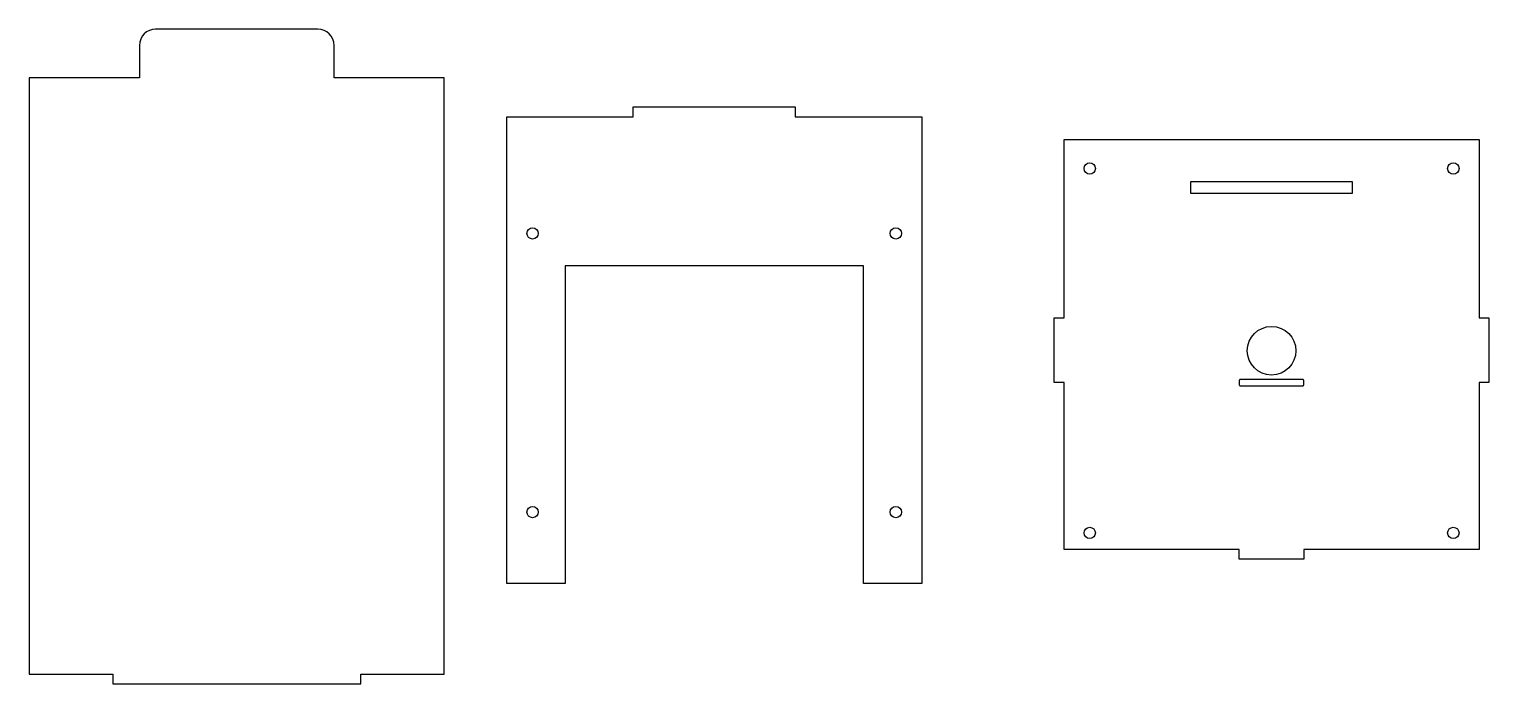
# Model space of a CAD drawing. Extents: x -925 to 760, y 690 to 942.
# Drawn here: x -149 to 301.1, y 690.4 to 892.4 of the extents above; entities that cross this region are included whole.
import ezdxf

# ---------------------------------------------------------------- set-up
doc = ezdxf.new("R2010")
doc.units = 0
doc.layers.add('2D$MOD_SUP', color=7, linetype='CONTINUOUS')
doc.layers.add('DEFAULT', color=7, linetype='CONTINUOUS')

msp = doc.modelspace()

# ---------------------------------------------------------------- linework, layer by layer
at = {"layer": '2D$MOD_SUP'}
for p, q in [((170.09, 803.35), (170.09, 858.35)), ((170.09, 858.35), (298.09, 858.35)), ((298.09, 858.35), (298.09, 803.35)), ((259.09, 845.35), (209.09, 845.35)), ((209.09, 845.35), (209.09, 841.85)), ((209.09, 841.85), (259.09, 841.85)), ((259.09, 841.85), (259.09, 845.35)), ((167.09, 783.35), (167.09, 803.35)), ((167.09, 803.35), (170.09, 803.35)), ((298.09, 803.35), (301.09, 803.35)), ((301.09, 803.35), (301.09, 783.35)), ((170.09, 783.35), (167.09, 783.35)), ((170.09, 731.85), (170.09, 783.35)), ((301.09, 783.35), (298.09, 783.35)), ((298.09, 783.35), (298.09, 731.85)), ((224.09, 731.85), (170.09, 731.85)), ((224.09, 728.85), (224.09, 731.85)), ((298.09, 731.85), (244.09, 731.85)), ((244.09, 731.85), (244.09, 728.85)), ((244.09, 728.85), (224.09, 728.85))]:
    msp.add_line(p, q, dxfattribs=at)
msp.add_lwpolyline([(224.09, 782.85), (224.09, 782.83), (224.09, 782.81), (224.09, 782.79), (224.1, 782.78), (224.1, 782.76), (224.1, 782.74), (224.11, 782.73), (224.11, 782.71), (224.11, 782.69), (224.12, 782.68), (224.13, 782.66), (224.13, 782.65), (224.14, 782.63), (224.15, 782.62), (224.16, 782.6), (224.16, 782.59), (224.17, 782.57), (224.18, 782.56), (224.19, 782.54), (224.2, 782.53), (224.21, 782.52), (224.23, 782.5), (224.24, 782.49), (224.25, 782.48), (224.26, 782.47), (224.28, 782.46), (224.29, 782.45), (224.3, 782.44), (224.32, 782.43), (224.33, 782.42), (224.35, 782.41), (224.36, 782.4), (224.38, 782.39), (224.39, 782.39), (224.41, 782.38), (224.42, 782.37), (224.44, 782.37), (224.46, 782.36), (224.47, 782.36), (224.49, 782.36), (224.51, 782.35), (224.52, 782.35), (224.54, 782.35), (224.56, 782.35), (224.57, 782.35), (224.59, 782.35), (243.59, 782.35), (243.61, 782.35), (243.63, 782.35), (243.64, 782.35), (243.66, 782.35), (243.68, 782.35), (243.69, 782.36), (243.71, 782.36), (243.73, 782.36), (243.74, 782.37), (243.76, 782.37), (243.77, 782.38), (243.79, 782.39), (243.81, 782.39), (243.82, 782.4), (243.84, 782.41), (243.85, 782.42), (243.87, 782.43), (243.88, 782.44), (243.89, 782.45), (243.91, 782.46), (243.92, 782.47), (243.93, 782.48), (243.94, 782.49), (243.96, 782.5), (243.97, 782.52), (243.98, 782.53), (243.99, 782.54), (244, 782.56), (244.01, 782.57), (244.02, 782.59), (244.03, 782.6), (244.03, 782.62), (244.04, 782.63), (244.05, 782.65), (244.06, 782.66), (244.06, 782.68), (244.07, 782.69), (244.07, 782.71), (244.08, 782.73), (244.08, 782.74), (244.08, 782.76), (244.09, 782.78), (244.09, 782.79), (244.09, 782.81), (244.09, 782.83), (244.09, 782.85), (244.09, 783.85), (244.09, 783.86), (244.09, 783.88), (244.09, 783.9), (244.09, 783.91), (244.08, 783.93), (244.08, 783.95), (244.08, 783.96), (244.07, 783.98), (244.07, 784), (244.06, 784.01), (244.06, 784.03), (244.05, 784.04), (244.04, 784.06), (244.03, 784.08), (244.03, 784.09), (244.02, 784.11), (244.01, 784.12), (244, 784.13), (243.99, 784.15), (243.98, 784.16), (243.97, 784.17), (243.96, 784.19), (243.94, 784.2), (243.93, 784.21), (243.92, 784.22), (243.91, 784.23), (243.89, 784.24), (243.88, 784.25), (243.87, 784.26), (243.85, 784.27), (243.84, 784.28), (243.82, 784.29), (243.81, 784.3), (243.79, 784.3), (243.77, 784.31), (243.76, 784.32), (243.74, 784.32), (243.73, 784.33), (243.71, 784.33), (243.69, 784.34), (243.68, 784.34), (243.66, 784.34), (243.64, 784.34), (243.63, 784.34), (243.61, 784.35), (243.59, 784.35), (224.59, 784.35), (224.57, 784.35), (224.56, 784.34), (224.54, 784.34), (224.52, 784.34), (224.51, 784.34), (224.49, 784.34), (224.47, 784.33), (224.46, 784.33), (224.44, 784.32), (224.42, 784.32), (224.41, 784.31), (224.39, 784.3), (224.38, 784.3), (224.36, 784.29), (224.35, 784.28), (224.33, 784.27), (224.32, 784.26), (224.3, 784.25), (224.29, 784.24), (224.28, 784.23), (224.26, 784.22), (224.25, 784.21), (224.24, 784.2), (224.23, 784.19), (224.21, 784.17), (224.2, 784.16), (224.19, 784.15), (224.18, 784.13), (224.17, 784.12), (224.16, 784.11), (224.16, 784.09), (224.15, 784.08), (224.14, 784.06), (224.13, 784.04), (224.13, 784.03), (224.12, 784.01), (224.11, 784), (224.11, 783.98), (224.11, 783.96), (224.1, 783.95), (224.1, 783.93), (224.1, 783.91), (224.09, 783.9), (224.09, 783.88), (224.09, 783.86), (224.09, 783.85)], close=True, dxfattribs=at)
msp.add_circle((234.09, 793.19), 7.5, dxfattribs=at)
at = {"layer": 'DEFAULT'}
for p, q in [((-60.03, 892.41), (-110.03, 892.41)), ((-115.03, 887.41), (-115.03, 877.41)), ((-55.03, 877.41), (-55.03, 887.41)), ((-149.03, 877.41), (-149.03, 693.41)), ((-115.03, 877.41), (-149.03, 877.41)), ((-21.03, 877.41), (-55.03, 877.41)), ((-21.03, 693.41), (-21.03, 877.41)), ((-1.78, 865.41), (37.22, 865.41)), ((-1.78, 721.41), (-1.78, 865.41)), ((37.22, 868.41), (87.22, 868.41)), ((37.22, 865.41), (37.22, 868.41)), ((87.22, 868.41), (87.22, 865.41)), ((87.22, 865.41), (126.22, 865.41)), ((126.22, 865.41), (126.22, 721.41)), ((16.22, 819.41), (16.22, 721.41)), ((108.22, 819.41), (16.22, 819.41)), ((108.22, 721.41), (108.22, 819.41)), ((16.22, 721.41), (-1.78, 721.41)), ((126.22, 721.41), (108.22, 721.41)), ((-149.03, 693.41), (-135.03, 693.41)), ((-135.03, 693.41), (-123.28, 693.41)), ((-123.28, 693.41), (-123.28, 690.41)), ((-46.78, 693.41), (-35.03, 693.41)), ((-46.78, 690.41), (-46.78, 693.41)), ((-35.03, 693.41), (-21.03, 693.41)), ((-123.28, 690.41), (-46.78, 690.41))]:
    msp.add_line(p, q, dxfattribs=at)
for centre in [(178.03, 849.41), (290.15, 849.41), (6.22, 829.41), (118.22, 829.41), (6.22, 743.41), (118.22, 743.41), (178.03, 736.98), (290.15, 736.98)]:
    msp.add_circle(centre, 1.75, dxfattribs=at)
for centre, start, end in [((-110.03, 887.41), 90, 180), ((-60.03, 887.41), 360, 90)]:
    msp.add_arc(centre, 5, start, end, dxfattribs=at)

doc.saveas('drawing.dxf')
